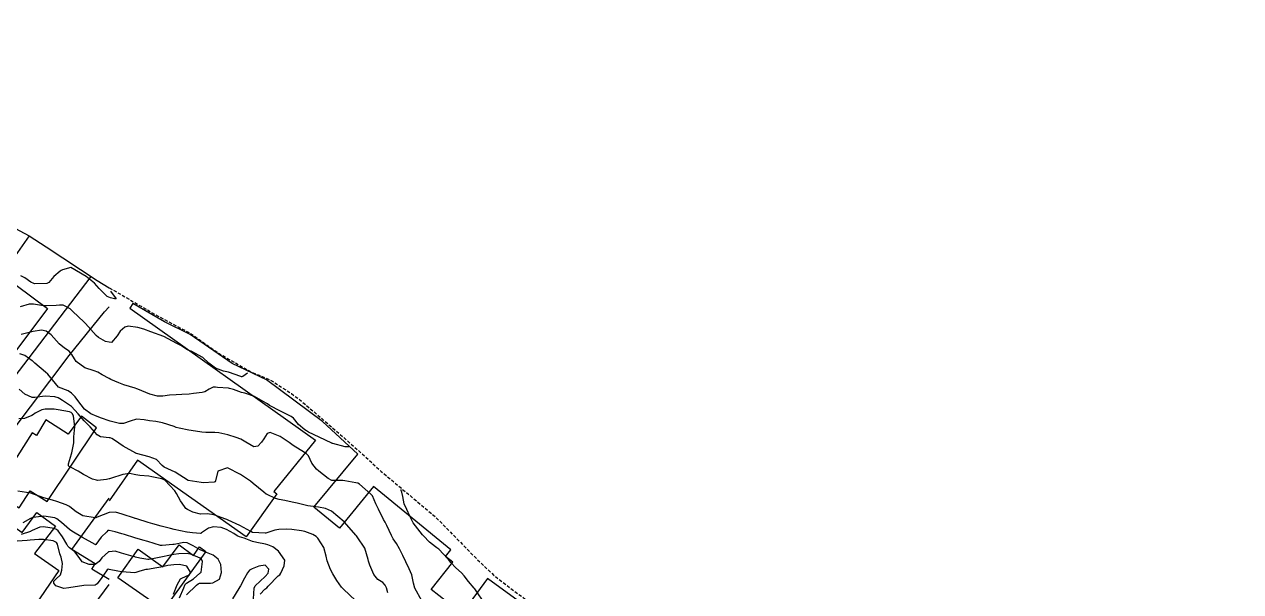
# Model space of a CAD drawing. Header units: metres. Extents: x 318500 to 325275, y 7408834 to 7428799.
# Drawn here: x 320987 to 321173.1, y 7409894.1 to 7409980.9 of the extents above; entities that cross this region are included whole.
import ezdxf

# ---------------------------------------------------------------- set-up
doc = ezdxf.new("R2010")
doc.units = ezdxf.units.M
doc.header["$MEASUREMENT"] = 0
doc.linetypes.add('DASHED', pattern=[0.75, 0.5, -0.25])
for name, color, linetype in [('Area', 45, 'Continuous'), ('Curvas de Nivel 1m', 11, 'Continuous'), ('Curvas de Nivel 5m', 15, 'Continuous'), ('Edificações', 30, 'Continuous'), ('Vias Primárias', 230, 'Continuous')]:
    doc.layers.add(name, color=color, linetype=linetype)
doc.layers.add('Área', color=255, linetype='DASHED', plot=False)

msp = doc.modelspace()

# ---------------------------------------------------------------- linework, layer by layer
at = {"layer": 'Area'}
msp.add_lwpolyline([(320926.56, 7409983.34), (320930.76, 7409980.88), (320935.91, 7409978.19), (320936.31, 7409977.99), (320940.7, 7409975.44), (320941.67, 7409975.12), (320944.6, 7409973.37), (320946.57, 7409972.17), (320949.39, 7409970.28), (320958.44, 7409965.54), (320960.87, 7409964.27), (320963.3, 7409962.81), (320969.46, 7409959.05), (320971.97, 7409958.01), (320980.02, 7409953), (320984.87, 7409950.13), (320987.75, 7409948.55), (320990.34, 7409946.89), (320998.12, 7409941.73), (321000, 7409940.63)], dxfattribs=at)
at = {"layer": 'Curvas de Nivel 1m', "flags": 128}
for points, elevation in [([(321000.18, 7409940.13), (321001.06, 7409938.95), (321000.78, 7409938.91), (321000.41, 7409939.02), (321000.19, 7409939.08), (320999.66, 7409939.3), (320998.43, 7409940.5), (320997.72, 7409941.33), (320996.45, 7409942.35), (320994.13, 7409943.72), (320992.82, 7409943.39), (320992.61, 7409943.25), (320992.47, 7409943.15), (320991.53, 7409942.34), (320990.77, 7409941.43), (320990.56, 7409941.31), (320990.44, 7409941.29), (320988.63, 7409941.25), (320988.44, 7409941.28), (320988.01, 7409941.46), (320987.1, 7409942.13), (320986.45, 7409942.43)], 791), ([(321000, 7409926.72), (320998.93, 7409927.31), (320998.26, 7409927.69), (320997.7, 7409927.89), (320996.27, 7409928.35), (320994.93, 7409929.36), (320994.65, 7409929.73), (320994.29, 7409930.41), (320993.86, 7409930.94), (320993.15, 7409931.39), (320992.31, 7409932.02), (320991.09, 7409933.41), (320990.34, 7409933.97), (320989.65, 7409934.12), (320988.34, 7409933.94), (320987.95, 7409933.84), (320986.49, 7409933.48)], 789), ([(321000, 7409920.26), (320998.82, 7409920.65), (320998.16, 7409920.9), (320997.17, 7409921.33), (320996.18, 7409922.04), (320995.19, 7409923.36), (320994.77, 7409923.92), (320994.21, 7409924.51), (320993.69, 7409924.86), (320992.22, 7409925.4), (320990.58, 7409927.42), (320990.25, 7409927.73), (320988.62, 7409929.1), (320988.28, 7409929.39), (320988.22, 7409929.45), (320987.07, 7409930.25), (320986.29, 7409930.51)], 788), ([(321036.66, 7409916.26), (321036.11, 7409916.29), (321034.19, 7409916.77), (321034.12, 7409916.79), (321034.03, 7409916.84), (321032.13, 7409917.76), (321030.49, 7409918.54), (321030.15, 7409918.72), (321029.89, 7409918.89), (321028.97, 7409919.72), (321028.17, 7409920.67), (321027.84, 7409920.92), (321026.18, 7409921.73), (321024.53, 7409922.63), (321024.2, 7409922.84), (321024, 7409922.97), (321022.21, 7409923.96), (321020.75, 7409924.49), (321020.22, 7409924.59), (321019.02, 7409925.04), (321018.41, 7409925.22), (321018.23, 7409925.25), (321016.54, 7409925.38), (321016.23, 7409925.43), (321015.9, 7409925.41), (321015.29, 7409925.09), (321014.61, 7409924.71), (321014.22, 7409924.59), (321012.9, 7409924.43), (321012.22, 7409924.36), (321011.09, 7409924.27), (321010.22, 7409924.25), (321009.21, 7409924.17), (321008.21, 7409924.03), (321007.37, 7409924.04), (321006.22, 7409924.34), (321004.37, 7409925.1), (321004.23, 7409925.16), (321003.97, 7409925.24), (321002.23, 7409925.79), (321001.44, 7409926.07), (321000.24, 7409926.58), (320999.99, 7409926.72)], 789), ([(321000, 7409917.67), (320998.64, 7409917.83), (320998.13, 7409918.14), (320997.07, 7409919.33), (320996.15, 7409920.27), (320995.24, 7409921.35), (320994.19, 7409922.44), (320992.84, 7409923.39), (320992.45, 7409923.64), (320992.2, 7409923.77), (320991.69, 7409923.92), (320990.21, 7409924.06), (320988.6, 7409923.84), (320988.2, 7409923.83), (320987.09, 7409924.35), (320986.22, 7409925.11)], 787), ([(321000, 7409911.39), (320999.55, 7409911.3), (320998.21, 7409911.14), (320998.04, 7409911.16), (320997.43, 7409911.33), (320996.05, 7409912.02), (320995.26, 7409912.56), (320994.06, 7409913.15), (320993.9, 7409913.22), (320993.76, 7409913.37), (320993.75, 7409913.69), (320994.08, 7409914.69), (320994.23, 7409915.23), (320994.25, 7409915.37), (320994.57, 7409916.91), (320994.58, 7409917.36), (320994.59, 7409917.83), (320994.73, 7409919.36), (320994.52, 7409921.01), (320994.31, 7409921.37), (320994.17, 7409921.51), (320993.9, 7409921.65), (320992.18, 7409921.94), (320991.57, 7409922.02), (320990.18, 7409922.06), (320989.66, 7409921.94), (320988.68, 7409921.44), (320988.39, 7409921.23), (320988.16, 7409921.09), (320987.01, 7409920.62), (320986.16, 7409920.57)], 786), ([(321047.8, 7409892.72), (321046.76, 7409894.67), (321046.56, 7409895.39), (321046.28, 7409896.67), (321045.86, 7409897.61), (321045.35, 7409898.69), (321044.91, 7409899.67), (321044.41, 7409900.69), (321043.92, 7409901.47), (321043.43, 7409902.21), (321043.15, 7409902.71), (321042.45, 7409904.22), (321042.21, 7409904.73), (321041.97, 7409905.18), (321041.16, 7409906.74), (321040.8, 7409907.55), (321040.25, 7409908.76), (321040.01, 7409909.04), (321038.27, 7409910.55), (321038.04, 7409910.7), (321037.73, 7409910.78), (321036.04, 7409911.09), (321035.73, 7409911.13), (321034.04, 7409911.13), (321033.49, 7409911.41), (321032.07, 7409912.58), (321031.71, 7409912.87), (321030.98, 7409913.78), (321030.49, 7409914.88), (321030.1, 7409915.26), (321029.18, 7409915.83), (321028.11, 7409916.48), (321027.51, 7409916.93), (321026.13, 7409917.88), (321024.63, 7409918.48), (321024.14, 7409918.33), (321023.63, 7409917.48), (321023.31, 7409916.98), (321022.73, 7409916.37), (321022.11, 7409916.29), (321020.91, 7409917.01), (321020.13, 7409917.46), (321019.43, 7409917.73), (321018.14, 7409918.12), (321016.78, 7409918.43), (321016.14, 7409918.48), (321014.77, 7409918.47), (321014.14, 7409918.54), (321012.5, 7409918.77), (321012.15, 7409918.82), (321010.67, 7409919.15), (321010.25, 7409919.26), (321010.15, 7409919.29), (321009.94, 7409919.37), (321008.16, 7409919.97), (321007.13, 7409920.17), (321006.16, 7409920.28), (321005.34, 7409920.4), (321004.16, 7409920.5), (321003.18, 7409920.22), (321002.15, 7409919.86), (321001.54, 7409919.87), (321000.15, 7409920.21), (320999.99, 7409920.27)], 788), ([(321042.6, 7409893.93), (321042.39, 7409894.72), (321042.21, 7409895.1), (321041.84, 7409895.49), (321041.07, 7409895.97), (321040.48, 7409896.75), (321039.87, 7409898.16), (321039.67, 7409898.76), (321039.62, 7409899.02), (321039.08, 7409900.77), (321037.93, 7409902.51), (321037.81, 7409902.66), (321037.71, 7409902.78), (321035.96, 7409904.75), (321035.91, 7409904.81), (321033.98, 7409906.45), (321033.08, 7409906.85), (321031.99, 7409907.02), (321030.37, 7409907.26), (321029.99, 7409907.33), (321028.73, 7409907.65), (321028, 7409907.82), (321026.85, 7409908.08), (321026, 7409908.22), (321025.42, 7409908.37), (321024.15, 7409908.97), (321024.01, 7409909.06), (321023.64, 7409909.35), (321022.03, 7409910.66), (321021.6, 7409911), (321020.06, 7409912.02), (321018.07, 7409913.05), (321016.59, 7409912.54), (321016.25, 7409911.08), (321016.19, 7409910.93), (321016.04, 7409910.86), (321014.37, 7409910.77), (321014.04, 7409910.8), (321012.04, 7409911.13), (321010.06, 7409912.41), (321008.37, 7409913.18), (321008.07, 7409913.44), (321007.24, 7409914.35), (321006.08, 7409914.77), (321004.18, 7409915.24), (321004.09, 7409915.27), (321004.04, 7409915.29), (321002.11, 7409916.37), (321000.8, 7409917.28), (321000.41, 7409917.57), (321000.12, 7409917.66), (320999.99, 7409917.67)], 787), ([(321037.69, 7409892.78), (321035.83, 7409894.52), (321035.52, 7409894.81), (321034.83, 7409895.81), (321034.22, 7409896.83), (321033.86, 7409897.52), (321033.34, 7409898.85), (321033.18, 7409899.56), (321032.82, 7409900.85), (321031.92, 7409902.32), (321031.65, 7409902.58), (321031.12, 7409902.87), (321029.94, 7409903.32), (321029.39, 7409903.44), (321027.94, 7409903.64), (321027.18, 7409903.68), (321025.94, 7409903.64), (321025.35, 7409903.54), (321023.93, 7409903.07), (321023.84, 7409903.06), (321021.93, 7409903.18), (321021.63, 7409903.3), (321019.95, 7409904.22), (321018.19, 7409905.05), (321017.96, 7409905.14), (321017.81, 7409905.21), (321015.97, 7409905.89), (321015.04, 7409906.02), (321013.97, 7409905.99), (321012.79, 7409906.3), (321011.98, 7409906.67), (321011.71, 7409906.86), (321011.49, 7409907.14), (321010.88, 7409908.03), (321010.28, 7409909.16), (321010.02, 7409909.54), (321008.47, 7409911.18), (321008.04, 7409911.38), (321006.53, 7409911.69), (321006.05, 7409911.78), (321004.69, 7409911.88), (321004.05, 7409911.98), (321003.1, 7409912.2), (321002.05, 7409912.06), (321000.2, 7409911.44), (321000.04, 7409911.4), (320999.99, 7409911.39)], 786), ([(321057.28, 7409892.53), (321056.12, 7409894.25), (321055.9, 7409894.54), (321055.83, 7409894.63), (321054.96, 7409895.68), (321054.27, 7409896.56), (321053.86, 7409897), (321053.04, 7409897.75), (321052.25, 7409898.59), (321051.89, 7409899.02), (321050.4, 7409900.62), (321050.13, 7409900.83), (321049.91, 7409900.97), (321048.98, 7409901.69), (321048.09, 7409902.65), (321047.93, 7409902.83), (321046.5, 7409904.67), (321045.98, 7409905.69), (321045.53, 7409906.68), (321045.12, 7409907.57), (321044.89, 7409908.69), (321044.77, 7409909.32), (321044.67, 7409909.6), (321044.64, 7409909.73)], 789), ([(321000, 7409903.48), (320999.93, 7409903.49), (320999.78, 7409903.45), (320999.6, 7409903.29), (320998.77, 7409902.45), (320997.92, 7409901.32), (320997.9, 7409901.3), (320997.84, 7409901.32), (320995.92, 7409902.41), (320994.29, 7409903.36), (320993.93, 7409903.61), (320992.66, 7409904.68), (320991.96, 7409905.25), (320991.68, 7409905.4), (320989.96, 7409905.68), (320988.34, 7409905.44), (320988.06, 7409905.35), (320987.96, 7409905.31), (320986.76, 7409904.66)], 784), ([(321000, 7409900.22), (320999.89, 7409900.21), (320998.86, 7409899.31), (320998.44, 7409898.75), (320997.86, 7409898.28), (320996.93, 7409898.26), (320995.87, 7409898.67), (320995.41, 7409899.35), (320994.72, 7409900.19), (320993.89, 7409900.81), (320993.63, 7409901.1), (320993.48, 7409901.38), (320992.82, 7409902.49), (320992.2, 7409903.4), (320991.93, 7409903.64), (320991.55, 7409903.79), (320989.94, 7409904.06), (320989.39, 7409903.98), (320988.21, 7409903.45), (320988.01, 7409903.37), (320987.93, 7409903.34), (320986.52, 7409902.87)], 783), ([(321011.8, 7409893.62), (321013.35, 7409895.11), (321013.61, 7409895.32), (321013.82, 7409895.41), (321015.48, 7409895.42), (321015.83, 7409895.45), (321016.85, 7409896.05), (321017.17, 7409897.06), (321017.06, 7409898.26), (321016.68, 7409899.07), (321015.89, 7409899.71), (321014.87, 7409900.11), (321013.89, 7409900.54), (321013.52, 7409900.73), (321012.82, 7409901.12), (321011.91, 7409901.57), (321011.4, 7409901.64), (321009.9, 7409901.35), (321009.74, 7409901.32), (321008.08, 7409901.18), (321007.92, 7409901.16), (321007.9, 7409901.16), (321007.88, 7409901.16), (321007.81, 7409901.18), (321005.91, 7409901.77), (321005.13, 7409902), (321003.92, 7409902.36), (321002.34, 7409902.84), (321001.93, 7409902.97), (321000.88, 7409903.28), (320999.99, 7409903.48)], 784), ([(321000, 7409897.53), (320999.85, 7409897.56), (320999.69, 7409897.45), (320999.57, 7409897.29), (320998.85, 7409896.29), (320998.12, 7409895.32), (320997.82, 7409895.13), (320996.1, 7409895.05), (320995.82, 7409895.03), (320995.43, 7409894.96), (320993.81, 7409894.69), (320993.05, 7409894.62), (320991.82, 7409895.02), (320991.52, 7409895.4), (320991.52, 7409895.71), (320991.83, 7409896.03), (320992.52, 7409896.71), (320992.75, 7409897.39), (320992.85, 7409898.4), (320992.61, 7409899.39), (320992.42, 7409899.92), (320992.07, 7409901.4), (320991.9, 7409901.66), (320991.43, 7409901.89), (320989.91, 7409902.12), (320989.24, 7409902.1), (320987.91, 7409901.98), (320987.43, 7409901.93), (320985.91, 7409901.82)], 782), ([(321010.72, 7409893.15), (321011.38, 7409894.7), (321011.56, 7409895.13), (321011.65, 7409895.3), (321011.82, 7409895.41), (321012.88, 7409896.07), (321013.85, 7409896.95), (321013.93, 7409897.02), (321014.05, 7409897.1), (321014.25, 7409898.72), (321014.08, 7409899.1), (321013.88, 7409899.24), (321012.55, 7409899.79), (321011.89, 7409899.97), (321010.65, 7409899.91), (321009.89, 7409899.79), (321009.34, 7409899.71), (321007.88, 7409899.4), (321006.87, 7409899.2), (321006.04, 7409899.04), (321005.88, 7409899.04), (321004.65, 7409899.23), (321004.02, 7409899.38), (321003.88, 7409899.42), (321003.63, 7409899.49), (321001.89, 7409900.02), (321000.92, 7409900.31), (320999.99, 7409900.22)], 783), ([(321009.81, 7409893.72), (321010.39, 7409895.15), (321010.89, 7409896.09), (321011.84, 7409896.51), (321012.26, 7409896.71), (321012.43, 7409897.12), (321011.86, 7409898.02), (321010.74, 7409898.28), (321009.87, 7409898.22), (321008.94, 7409898.1), (321007.86, 7409897.88), (321007.28, 7409897.77), (321005.85, 7409897.53), (321005.58, 7409897.49), (321004.66, 7409897.23), (321004.06, 7409897.03), (321003.85, 7409897.01), (321001.98, 7409897.13), (321001.85, 7409897.15), (321001.3, 7409897.27), (320999.99, 7409897.53)], 782), ([(321022.04, 7409893), (321022.17, 7409894.65), (321022.33, 7409894.99), (321023.84, 7409896.41), (321024.29, 7409896.96), (321024.43, 7409897.54), (321023.87, 7409898.16), (321022.9, 7409898.01), (321021.86, 7409897.59), (321021.46, 7409897.4), (321021.14, 7409897.01), (321020.68, 7409896.18), (321020.07, 7409895.02), (321019.98, 7409894.86), (321019.82, 7409894.6), (321018.83, 7409893.03)], 784)]:
    msp.add_lwpolyline(points, dxfattribs=dict(at, elevation=elevation))
at = {"layer": 'Curvas de Nivel 5m', "flags": 128}
for points, elevation in [([(321000, 7409932.3), (320999.4, 7409932.38), (320998.33, 7409933.03), (320998, 7409933.32), (320996.36, 7409935.15), (320996.17, 7409935.34), (320994.38, 7409937.03), (320994.22, 7409937.2), (320994.01, 7409937.38), (320992.94, 7409937.94), (320992.39, 7409937.98), (320991.89, 7409937.91), (320990.39, 7409937.85), (320989.94, 7409937.88), (320988.39, 7409938.12), (320987.75, 7409938.1), (320986.38, 7409937.71)], 790), ([(321021.16, 7409927.56), (321020.43, 7409927.02), (321020.3, 7409926.97), (321020.25, 7409926.97), (321020.22, 7409926.99), (321020.12, 7409927.02), (321018.26, 7409927.69), (321017.45, 7409927.87), (321016.27, 7409928.32), (321015.25, 7409929.09), (321014.29, 7409929.96), (321012.53, 7409930.9), (321012.31, 7409930.98), (321011.97, 7409931.14), (321010.94, 7409931.77), (321010.32, 7409932.1), (321008.33, 7409933.18), (321006.34, 7409933.88), (321005.28, 7409934.29), (321004.35, 7409934.55), (321002.88, 7409934.73), (321002.35, 7409934.62), (321001.64, 7409933.98), (321001.21, 7409933.28), (321000.32, 7409932.25), (320999.99, 7409932.3)], 790), ([(321000, 7409906.25), (320999.97, 7409906.25), (320998.14, 7409905.5), (320997.96, 7409905.43), (320997.85, 7409905.43), (320995.96, 7409905.73), (320994.94, 7409906.33), (320993.98, 7409907.11), (320993.81, 7409907.2), (320993.4, 7409907.38), (320991.99, 7409907.9), (320991.29, 7409908.11), (320990, 7409908.48), (320988.39, 7409909.06), (320988.01, 7409909.17), (320986.01, 7409909.48)], 785), ([(321023.06, 7409893.74), (321023.82, 7409894.49), (321024.09, 7409894.71), (321024.31, 7409894.96), (321025.85, 7409896.54), (321026.07, 7409896.71), (321026.26, 7409896.94), (321026.73, 7409898.07), (321026.84, 7409898.93), (321025.9, 7409900.33), (321025.04, 7409900.95), (321024.25, 7409901.3), (321023.91, 7409901.38), (321022.55, 7409901.62), (321021.92, 7409901.81), (321020.61, 7409902.32), (321019.92, 7409902.52), (321019.55, 7409902.65), (321019.06, 7409903.03), (321017.94, 7409903.64), (321017.09, 7409903.92), (321015.94, 7409904.03), (321015.2, 7409903.83), (321014.09, 7409903.1), (321014, 7409903.03), (321013.93, 7409903.01), (321012.71, 7409903.12), (321011.93, 7409903.21), (321011.84, 7409903.22), (321009.94, 7409903.63), (321009.34, 7409903.76), (321007.94, 7409904.14), (321006.64, 7409904.51), (321005.95, 7409904.71), (321004.22, 7409905.24), (321004.03, 7409905.3), (321003.96, 7409905.32), (321003.85, 7409905.35), (321001.97, 7409905.98), (321000.97, 7409906.27), (320999.99, 7409906.25)], 785)]:
    msp.add_lwpolyline(points, dxfattribs=dict(at, elevation=elevation))
at = {"layer": 'Edificações'}
for points in [[(320973.31, 7409950.25), (320990.53, 7409937.43), (320985.22, 7409930.34)], [(320984.87, 7409950.13), (320987.75, 7409948.55), (320984.15, 7409943.45)], [(321065.92, 7409890.27), (321057.87, 7409896.15), (321053.94, 7409890.78), (321049.26, 7409894.46), (321052.54, 7409898.63), (321051.44, 7409899.49), (321052.25, 7409900.52), (321040.4, 7409910.19), (321035.2, 7409903.82), (321031.28, 7409907.02), (321038.04, 7409915.17), (321032.63, 7409920.17), (321024.05, 7409926.52), (321018.79, 7409929.04), (321012.35, 7409933.48), (321008.43, 7409935.42), (321003.59, 7409938.24), (321003.16, 7409937.51), (321031.54, 7409917.31), (321025.15, 7409909.44), (321025.63, 7409909.1), (321020.95, 7409902.49), (321004.31, 7409914.26), (321000, 7409908.04)], [(321000, 7409879.24), (320982.48, 7409884.16), (320984.49, 7409886.95), (320983.66, 7409887.5), (320982.29, 7409885.65), (320978.5, 7409886.88), (320977.95, 7409885.72), (320968.05, 7409889.7), (320971.58, 7409895.89), (320976.87, 7409904.82), (320979.63, 7409908.14), (320986.69, 7409903.16), (320988.9, 7409906.25), (320991.77, 7409904.15), (320988.57, 7409899.97), (320992.29, 7409897.34), (320987.25, 7409889.94), (320988.97, 7409889.11), (320991.67, 7409892.63), (320996.09, 7409889.94), (321000, 7409895.19)], [(321000, 7409895.96), (320997.34, 7409897.56), (320997.82, 7409898.39), (320994.28, 7409900.55), (321000, 7409908.41)], [(321006.33, 7409892.72), (321001.31, 7409896.24), (321004.42, 7409900.62), (321008.21, 7409897.92), (321010.68, 7409901.28), (321012.89, 7409899.65), (321013.8, 7409900.95), (321014.78, 7409900.26), (321006.31, 7409888.56)]]:
    msp.add_lwpolyline(points, dxfattribs=at)
msp.add_lwpolyline([(320990.27, 7409920.39), (320988.87, 7409918.01), (320988.22, 7409918.4), (320983.97, 7409911.72), (320984.74, 7409911.23), (320983.2, 7409908.71), (320986.21, 7409906.95), (320987.89, 7409909.54), (320990.48, 7409907.93), (320998.05, 7409919.2), (320995.74, 7409920.95), (320993.71, 7409918.22)], close=True, dxfattribs=at)
at = {"layer": 'Vias Primárias'}
for points in [[(320997.15, 7409942.37), (320971.12, 7409908.2), (320962.55, 7409896.66), (320959.93, 7409892.79), (320958.45, 7409891.19, -0.382998), (320955.95, 7409890.96), (320930.43, 7409899.05), (320913.2, 7409904.98), (320910.36, 7409906.12), (320908.19, 7409907.48), (320899.53, 7409913.41), (320888.37, 7409921.72, -0.361562), (320887.57, 7409925.02), (320894.86, 7409936.54), (320911.38, 7409958.07), (320928.98, 7409981.92)], [(321000, 7409877.82), (320971.04, 7409886.36), (320967.71, 7409887.76, -0.452874), (320966.67, 7409890.89), (320974.58, 7409904.7), (320979.15, 7409910.84), (320993.88, 7409930.25), (320999.24, 7409936.94), (321000, 7409937.72)]]:
    msp.add_lwpolyline(points, format="xyb", dxfattribs=at)
at = {"layer": 'Área', "flags": 128}
msp.add_lwpolyline([(321000, 7409940.63), (321000, 7409940.63), (321007.46, 7409936.28), (321012.44, 7409933.63), (321016.23, 7409930.95), (321016.57, 7409930.69), (321021.63, 7409927.78), (321024.59, 7409926.55), (321027.87, 7409924.42), (321028.82, 7409923.72), (321029.39, 7409923.28), (321034.55, 7409918.85), (321039.28, 7409914.67), (321041.6, 7409912.52), (321049.83, 7409905.62), (321055.76, 7409899.58), (321058.83, 7409896.6), (321065.22, 7409891.75), (321069.24, 7409888.84), (321072.95, 7409885.61), (321075.28, 7409883.54), (321079.41, 7409879.98), (321080.37, 7409879.12), (321091.66, 7409869.26), (321094.21, 7409867.21), (321095.04, 7409866.38), (321103.54, 7409858.92), (321106.91, 7409856.28), (321108.56, 7409854.73), (321115.49, 7409848.27), (321125.21, 7409840.09), (321133.85, 7409830.61), (321138.06, 7409825.48), (321138.97, 7409824.16), (321144.45, 7409818.32), (321147.73, 7409813.84), (321151.44, 7409809.51), (321155.71, 7409804.62), (321159.72, 7409799.5), (321164.75, 7409793.59), (321170.17, 7409786.67), (321177.67, 7409777.95), (321179.57, 7409775.27), (321180.8, 7409773.93), (321188.76, 7409764.16), (321190.51, 7409761.73), (321190.8, 7409761.41), (321191.39, 7409760.83), (321194.63, 7409757.03), (321194.91, 7409756.72), (321197.52, 7409753.21), (321199.28, 7409750.95), (321201.17, 7409748.05), (321203.43, 7409744.86), (321207.14, 7409740.09), (321212.46, 7409733.34), (321214.16, 7409730.71), (321217.49, 7409726.34), (321218.27, 7409725.21), (321218.5, 7409724.69), (321220.4, 7409722.22), (321220.74, 7409721.85), (321223.07, 7409718.98), (321225.16, 7409715.79), (321229.5, 7409710.45), (321231.24, 7409707.66), (321231.65, 7409707.12), (321233.42, 7409704.97), (321233.84, 7409704.53), (321236.2, 7409701.27), (321237.07, 7409700.22), (321237.86, 7409699.05), (321241.44, 7409694.35), (321244.9, 7409689.52), (321246.01, 7409688.3), (321249.33, 7409683.48), (321250.77, 7409680.88), (321259.17, 7409670.37), (321260.89, 7409668.2), (321263.5, 7409664.7), (321264.54, 7409662.93), (321265.58, 7409661.44), (321268.99, 7409656.96), (321274.96, 7409649.38), (321275.75, 7409648.28), (321278.95, 7409643.97), (321281.26, 7409640.76), (321284.67, 7409635.87), (321284.88, 7409635.69), (321286.01, 7409634.38), (321287.23, 7409632.64), (321287.49, 7409632.45), (321294.1, 7409622.7), (321296.39, 7409619.59), (321300.72, 7409614.52), (321302.32, 7409612.56), (321303.43, 7409610.95), (321307.18, 7409605.93), (321308.8, 7409603.61), (321315.24, 7409595.23), (321315.86, 7409594.48), (321316.21, 7409593.83), (321319.04, 7409589.91), (321325.35, 7409581.74), (321325.81, 7409580.83), (321329.86, 7409575.38), (321332.36, 7409572.28), (321334.99, 7409567.95), (321335.72, 7409566.93), (321336.21, 7409566.32), (321341.04, 7409560.09), (321345.36, 7409553.4), (321349.04, 7409548.75), (321349.93, 7409547.38), (321358.87, 7409534.71), (321363.45, 7409528.21), (321365.07, 7409525.86), (321366.99, 7409522.98), (321369.42, 7409519.61), (321371.61, 7409516.07), (321371.93, 7409515.59), (321374.34, 7409512.62), (321377.98, 7409507.05), (321379.55, 7409505.15), (321379.89, 7409504.67), (321381.11, 7409503.24), (321382.21, 7409501.56), (321387.82, 7409493.67), (321391.83, 7409487.78), (321393.11, 7409485.8), (321394.65, 7409483.73), (321395.88, 7409482.26), (321398.16, 7409478.98), (321398.61, 7409478.23), (321400.05, 7409476.27), (321400.96, 7409474.93), (321402.17, 7409473.12), (321403.13, 7409471.56), (321405.84, 7409467.81), (321409.55, 7409461.98), (321412.02, 7409457.92), (321414.34, 7409453.87), (321415.2, 7409451.51), (321419.09, 7409444.49), (321420.56, 7409441.83), (321420.77, 7409441.54), (321423.29, 7409436.57), (321425.41, 7409432.42), (321425.6, 7409431.84), (321426.83, 7409429.34), (321427.43, 7409427.93), (321430.15, 7409423.44), (321430.69, 7409422.26), (321430.88, 7409421.9), (321431.55, 7409420.63), (321431.65, 7409420.41), (321432.47, 7409418.79), (321432.88, 7409418.01), (321433.6, 7409416.73), (321434.21, 7409415.39), (321435.97, 7409412.14), (321437.06, 7409409.81), (321437.97, 7409408.26), (321438.17, 7409407.7), (321439.14, 7409405.88), (321439.29, 7409405.57), (321439.39, 7409405.4), (321442.7, 7409399.12), (321443.96, 7409395.85), (321446.05, 7409391.64), (321447.27, 7409389.05), (321451.94, 7409381.13), (321452.4, 7409379.92), (321453.93, 7409376.71), (321457.75, 7409369.88), (321457.98, 7409369.07), (321461, 7409363.59), (321461.65, 7409362.51), (321463.38, 7409357.89), (321465.46, 7409352.51), (321466.71, 7409348.26), (321466.99, 7409346.66), (321467.36, 7409345.23), (321468.24, 7409341.35), (321468.91, 7409339.15), (321469.75, 7409335.58), (321470.12, 7409334.57), (321472.15, 7409326.84), (321472.38, 7409325.15), (321473.96, 7409319.79), (321475.66, 7409313.66), (321476.19, 7409310.72), (321477.36, 7409306.1), (321477.54, 7409305.76), (321477.87, 7409304.62), (321478.73, 7409301.46), (321479.18, 7409299.56), (321480.18, 7409295.29), (321480.5, 7409294.25), (321481.16, 7409291.24), (321481.48, 7409290.13), (321483.36, 7409282.79), (321483.82, 7409281.32), (321484.52, 7409278.47), (321485.57, 7409274.89), (321486.12, 7409273.2), (321486.28, 7409272.08), (321487.23, 7409268.61), (321488.18, 7409263.93), (321488.24, 7409263.75), (321489.38, 7409260.03), (321489.69, 7409259.18), (321490.99, 7409253.8), (321491.3, 7409252.49), (321492.1, 7409249.92), (321493.86, 7409242.9), (321494.58, 7409240.41), (321494.85, 7409238.01), (321496.27, 7409232.12), (321496.91, 7409226.22), (321497.58, 7409222.68), (321498.53, 7409218.92), (321498.93, 7409214.59), (321499.74, 7409210.47), (321500.72, 7409206.22), (321501.14, 7409203.52), (321501.89, 7409198.5), (321502.01, 7409197.58), (321502.43, 7409195.9), (321503.43, 7409189.93), (321503.53, 7409188.48), (321504.28, 7409184.87), (321505.02, 7409179.75), (321505.6, 7409176.24), (321505.83, 7409175.21), (321506.95, 7409169.69), (321507.76, 7409164.87), (321508.64, 7409157.9), (321508.26, 7409151.78), (321508.42, 7409148.35), (321508.25, 7409147.26), (321508.18, 7409146.24), (321508.15, 7409145.24), (321507.96, 7409140.46), (321507.9, 7409139.3), (321507.93, 7409138.76), (321507.94, 7409136.91), (321507.81, 7409130.76), (321507.69, 7409127.04), (321507.71, 7409125.79), (321507.56, 7409120.93), (321507.48, 7409118.92), (321507.45, 7409116.87), (321507.45, 7409116.08), (321507.4, 7409114.76), (321507.41, 7409114.43), (321507.31, 7409112.82), (321507.21, 7409111.49), (321506.98, 7409110.21), (321506.84, 7409106.3), (321506.9, 7409103.3), (321506.91, 7409098.63), (321506.81, 7409095.54), (321506.46, 7409090.79), (321506.37, 7409085.95)], dxfattribs=at)

doc.saveas('drawing.dxf')
